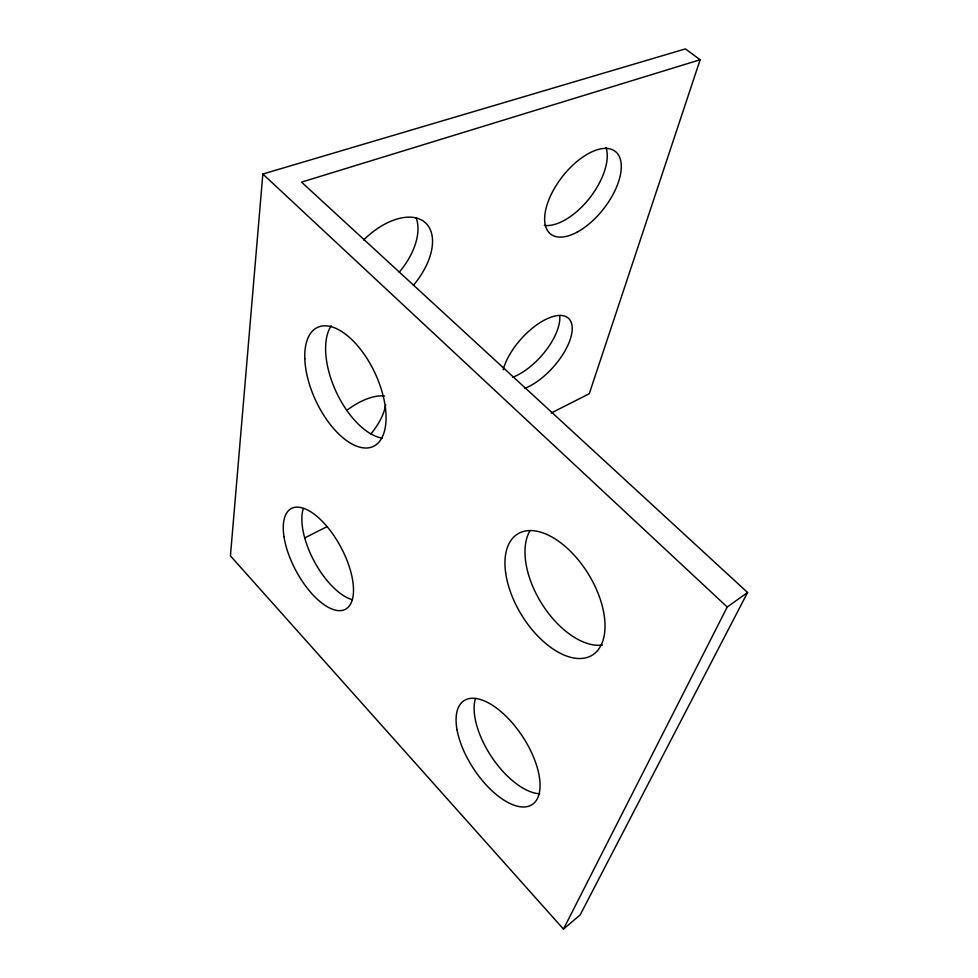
<?xml version="1.0" encoding="UTF-8"?>
<svg xmlns="http://www.w3.org/2000/svg" width="978" height="978" viewBox="0 0 978 978"><rect width="100%" height="100%" fill="white"/><g stroke="black" fill="none" stroke-linecap="round" stroke-linejoin="round"><path stroke-width="1.47" d="M700.138 59.744L685.419 48.9L262.837 174.023L230.429 555.871L563.475 929.1L580.125 914.968L747.571 592.497L301.542 182.128L700.138 59.744L589.269 393.731L551.189 413.034M563.475 929.1L727.229 607.032L747.571 592.497M305.038 537.778L326.786 526.751M262.837 174.023L727.229 607.032M602.46 645.077A70.22 39.609 58.3 0 1 542.02 604.086A70.22 39.609 58.3 0 1 530.003 530.675M385.662 404.843A52.409 26.883 -43.1 0 1 370.931 433.914M539.722 793.769A61.418 29.756 56.6 0 1 491.946 757.412A61.418 29.756 56.6 0 1 475.442 698.463M382.325 438.132A64.915 33.105 65.1 0 1 335.76 390.968A64.915 33.105 65.1 0 1 331.2 325.821M363.706 239.891A58.827 33.753 -47 0 1 425.43 222.801A58.827 33.753 -47 0 1 413.376 285.295M415.992 217.544A58.46 34.34 -46.9 0 1 399.183 272.239M503.157 369.806A46.797 21.357 -48.1 0 1 547.105 318.755A46.797 21.357 -48.1 0 1 570.394 338.877A46.797 21.357 -48.1 0 1 524.685 388.413M559.807 316.664A46.565 21.785 -48.1 0 1 512.619 377.312M352.373 599.734A56.59 25.77 61.8 0 1 314.513 561.861A56.59 25.77 61.8 0 1 303.131 509.025M347.019 410.21A52.69 26.394 -43.3 0 1 384.525 395.956M606.018 147.433A52.176 26.663 -52.2 0 1 589.404 198.326A52.176 26.663 -52.2 0 1 544.318 225.392M304.806 358.718A65.697 32.665 64.9 0 0 367.312 447.961A65.697 32.665 64.9 0 0 364.048 354.073A65.697 32.665 64.9 0 0 304.806 358.718M505.663 572.839A71.137 39.169 58.4 0 0 586.886 657.522A71.137 39.169 58.4 0 0 572.411 553.279A71.137 39.169 58.4 0 0 505.663 572.839M457.056 729.906A62.127 29.316 56.7 0 0 526.384 806.752A62.127 29.316 56.7 0 0 510.809 721.238A62.127 29.316 56.7 0 0 457.056 729.906M283.987 536.665A57.189 25.367 61.7 0 0 341.725 610.492A57.189 25.367 61.7 0 0 329.415 529.489A57.189 25.367 61.7 0 0 283.987 536.665M577.228 232.092A52.47 26.161 -52 0 0 618.634 155.282A52.47 26.161 -52 0 0 553.047 190.82A52.47 26.161 -52 0 0 577.228 232.092"/></g></svg>
